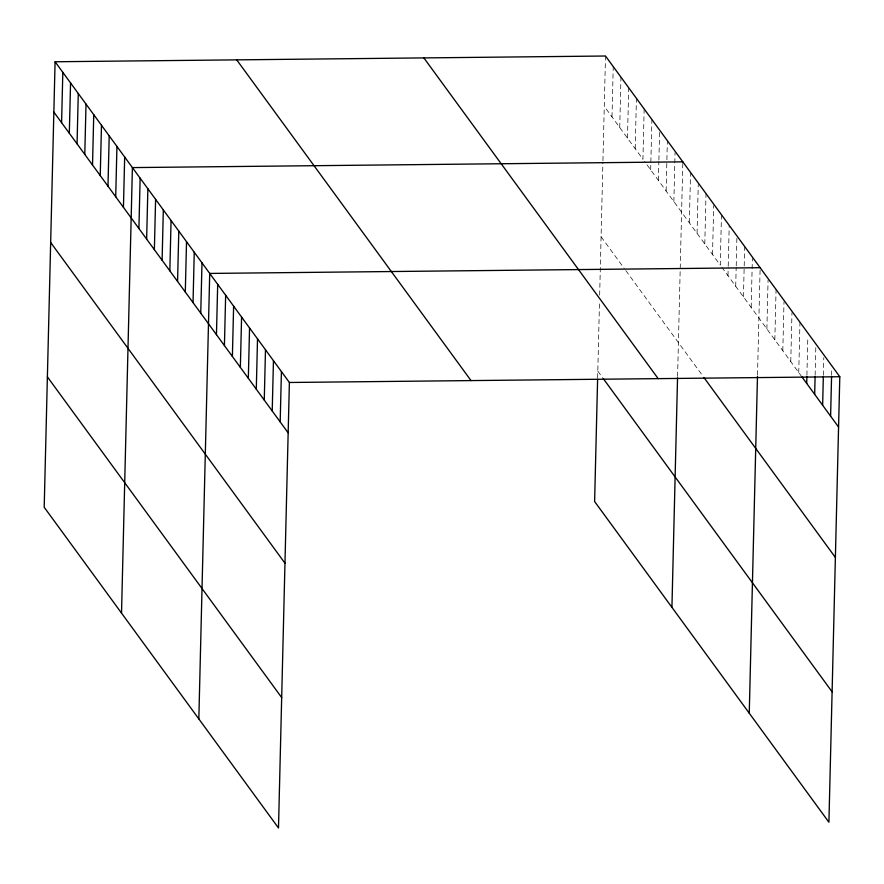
<?xml version="1.0" encoding="UTF-8"?>
<svg xmlns="http://www.w3.org/2000/svg" width="884" height="884" viewBox="0 0 884 884"><rect width="100%" height="100%" fill="white"/><g stroke="black" fill="none" stroke-linecap="round" stroke-linejoin="round"><path stroke-width="0.66" stroke-dasharray="4.42 3.31" d="M597.639 377.899L599.496 301.897M599.661 295.112L602.91 162.037M602.943 160.678L605.507 56.012M612.004 116.92L613.231 66.598M619.739 127.506L620.966 77.184M627.474 138.092L628.701 87.77M635.198 148.678L636.436 98.356M644.16 108.931L642.933 159.264L604.269 106.345M650.668 169.838L651.895 119.517M658.392 180.424L658.867 161.385M658.9 160.026L659.597 131.462M666.127 191.01L666.856 161.087M666.89 159.728L667.354 140.689M673.862 201.596L675.056 152.634M677.575 376.518L682.824 161.849M689.321 222.757L690.559 172.435M697.056 233.343L698.25 184.38M704.791 243.929L706.018 193.607M712.515 254.515L713.719 205.552M721.477 214.768L720.25 265.101L644.48 161.374M727.985 275.675L728.184 267.52M728.217 266.161L729.212 225.354M735.709 286.261L736.184 267.222M736.217 265.863L736.947 235.94M743.444 296.847L744.671 246.525M751.179 307.433L752.372 258.471M757.511 375.07L760.141 267.686M766.881 328.914L768.074 279.952M774.837 339.821L776.075 289.499M782.804 350.727L784.009 301.764M790.771 361.633L791.976 312.671M798.738 372.54L799.965 322.218M806.904 375.28L807.832 337.202M815.136 375.302L815.833 346.738M823.369 375.324L823.8 357.644M831.601 375.346L831.767 368.551M721.797 267.211L801.125 375.811M601.087 236.746L624.281 268.504M625.828 270.615L703.145 376.451M597.805 371.114L602.446 377.457"/><path stroke-width="1.33" d="M55.084 61.758L44.2 507.261L278.493 827.988L289.388 382.485L55.084 61.758L605.507 56.012L839.8 376.739L828.916 822.242L594.612 501.515L597.606 379.258M61.593 122.666L62.819 72.344M69.317 133.252L70.554 82.93M77.052 143.838L78.278 93.516M84.787 154.424L86.013 104.091M92.522 164.999L93.748 114.677M100.246 175.584L101.483 125.263M107.981 186.17L109.207 135.849M115.716 196.756L116.942 146.435M123.44 207.342L124.677 157.009M121.517 613.098L132.401 167.595L682.824 161.849M138.91 228.503L140.136 178.181M146.645 239.089L147.871 188.767M154.368 249.675L155.606 199.353M162.103 260.261L163.33 209.928M169.838 270.835L171.065 220.514M177.562 281.421L178.8 231.1M185.297 292.007L186.524 241.686M193.032 302.593L194.259 252.272M200.756 313.179L201.994 262.846M198.834 718.935L209.718 273.432L760.141 267.686M216.458 334.66L217.685 284.339M224.425 345.567L225.652 295.245M232.393 356.473L233.619 306.151M240.36 367.379L241.586 317.058M248.327 378.286L249.553 327.953M256.294 389.181L257.52 338.859M264.261 400.087L265.487 349.766M272.217 410.994L273.454 360.672M280.184 421.9L281.421 371.578M671.928 607.352L677.542 377.877M749.256 713.2L757.477 376.429M806.705 383.446L806.871 376.639M814.672 394.341L815.103 376.661M822.639 405.248L823.336 376.683M830.606 416.154L831.568 376.717M289.388 382.485L839.8 376.739M801.932 376.893L838.573 427.06M703.918 377.512L835.38 557.472M423.867 57.913L658.16 378.628M603.219 378.518L832.098 691.829M236.724 59.869L471.017 380.584M53.858 112.08L288.151 432.806M50.675 242.492L284.968 563.207M47.382 376.86L281.687 697.575"/></g></svg>
